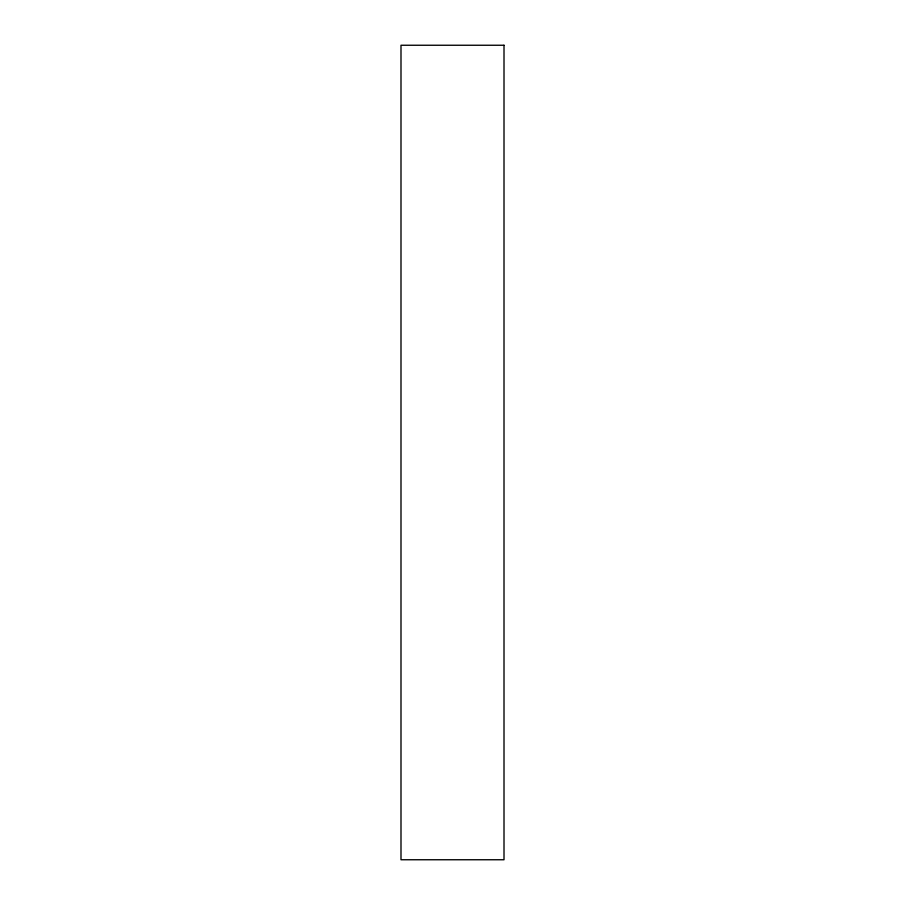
<?xml version="1.0" encoding="UTF-8"?>
<svg xmlns="http://www.w3.org/2000/svg" width="905" height="905" viewBox="0 0 905 905"><rect width="100%" height="100%" fill="white"/><g stroke="black" fill="none" stroke-linecap="round" stroke-linejoin="round"><path stroke-width="1.36" d="M504.006 45.25L400.994 45.25L400.994 859.75L504.006 859.75L504.006 45.25"/></g></svg>
